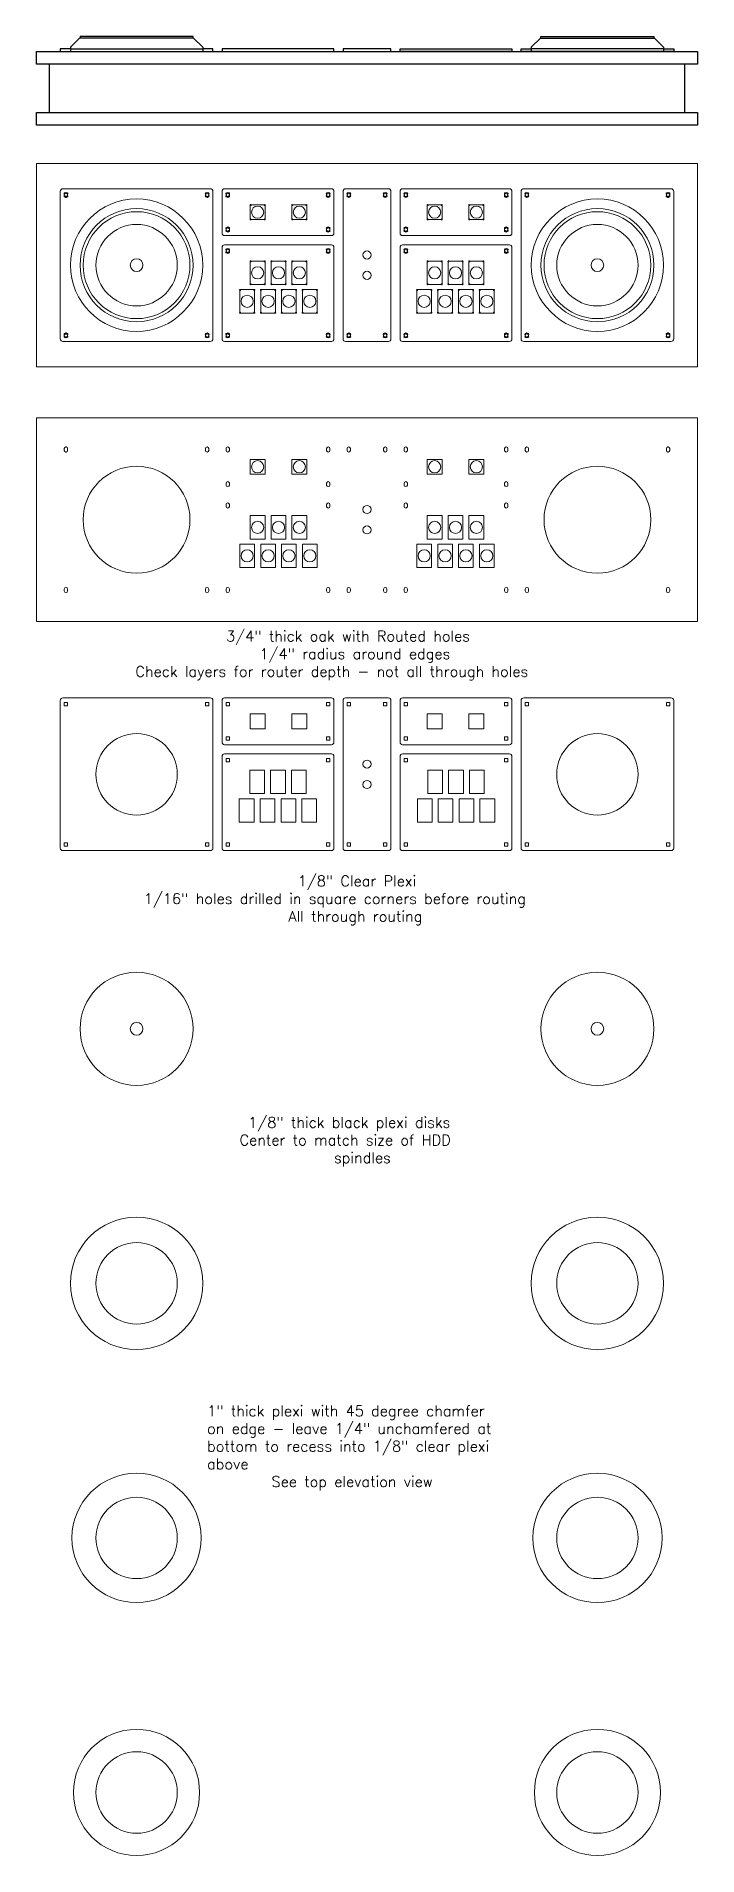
# Model space of a CAD drawing. Header units: millimetres. Extents: x 0 to 1300, y -2924 to 649.
import ezdxf

# ---------------------------------------------------------------- set-up
doc = ezdxf.new("R2010")
doc.units = ezdxf.units.MM
doc.header["$LTSCALE"] = 25.4
for name, color, linetype, lineweight in [('Plexi-Edges-0.125', 6, 'Continuous', 0), ('Plexi-Through-Drill', 4, 'Continuous', 0), ('Plexi-Through-Routing', 1, 'Continuous', 0), ('Plexi-Under-Wiki-Disk-0.5-Thick-Rout-45-on-edges-Leave-0.125-lip-for-recess', 3, 'Continuous', 0), ('Plexi-Wiki-Disk-Edges-Black-0.125', 8, 'Continuous', 0), ('Wood-Outside-Edge - Corner Round Router', 7, 'Continuous', 0), ('Wood-Rout-0.0625-Deep', 5, 'Continuous', 0), ('Wood-Routing-Through', 2, 'Continuous', 0), ('Wood_Rout-0.125-Deep', 136, 'Continuous', 0)]:
    doc.layers.add(name, color=color, linetype=linetype, lineweight=lineweight)
doc.styles.get("Standard").update_dxf_attribs({"font": 'romans__.ttf'})

msp = doc.modelspace()

# ---------------------------------------------------------------- linework, layer by layer
for p, q in [((67, 628.175), (84.825, 646)), ((309.175, 646), (84.825, 646)), ((327, 628.175), (309.175, 646)), ((973, 628.175), (990.825, 646)), ((990.825, 646), (1215.175, 646)), ((1233, 628.175), (1215.175, 646)), ((67, 625), (47, 625)), ((47, 625), (47, 620)), ((67, 628.175), (67, 620)), ((67, 625), (327, 625)), ((327, 628.175), (327, 620)), ((347, 625), (327, 625)), ((347, 620), (347, 625)), ((953, 620), (953, 625)), ((953, 625), (973, 625)), ((1253, 620), (953, 620)), ((973, 628.175), (973, 620)), ((1233, 625), (973, 625)), ((1233, 628.175), (1233, 620)), ((1233, 625), (1253, 625)), ((1253, 625), (1253, 620))]:
    msp.add_line(p, q)
for points in [[(308, 646), (308, 649.375), (86, 649.375), (86, 646)], [(992, 646), (992, 649.375), (1214, 649.375), (1214, 646)]]:
    msp.add_lwpolyline(points)
for points in [[(1300, 620), (1300, 595), (0, 595), (0, 620)], [(585, 620), (585, 625), (365, 625), (365, 620)], [(697, 620), (697, 625), (603, 625), (603, 620)], [(715, 620), (715, 625), (935, 625), (935, 620)], [(1275, 500), (1275, 595), (25, 595), (25, 500)], [(1300, 500), (1300, 475), (0, 475), (0, 500)]]:
    msp.add_lwpolyline(points, close=True)
at = {"layer": 'Plexi-Edges-0.125'}
for points in [[(47, 55), (47, 345, -0.41421356), (52, 350), (342, 350, -0.41421356), (347, 345), (347, 55, -0.41421356), (342, 50), (52, 50, -0.41421356)], [(580, 258), (370, 258, -0.41421356), (365, 263), (365, 345, -0.41421356), (370, 350), (580, 350, -0.41421356), (585, 345), (585, 263, -0.41421356)], [(697, 345), (697, 55, -0.41421356), (692, 50), (608, 50, -0.41421356), (603, 55), (603, 345, -0.41421356), (608, 350), (692, 350, -0.41421356)], [(720, 258), (930, 258, 0.41421356), (935, 263), (935, 345, 0.41421356), (930, 350), (720, 350, 0.41421356), (715, 345), (715, 263, 0.41421356)], [(1253, 55), (1253, 345, 0.41421356), (1248, 350), (958, 350, 0.41421356), (953, 345), (953, 55, 0.41421356), (958, 50), (1248, 50, 0.41421356)], [(365, 235), (365, 55, 0.41421356), (370, 50), (580, 50, 0.41421356), (585, 55), (585, 235, 0.41421356), (580, 240), (370, 240, 0.41421356)], [(935, 235), (935, 55, -0.41421356), (930, 50), (720, 50, -0.41421356), (715, 55), (715, 235, -0.41421356), (720, 240), (930, 240, -0.41421356)], [(47, -945), (47, -655, -0.41421356), (52, -650), (342, -650, -0.41421356), (347, -655), (347, -945, -0.41421356), (342, -950), (52, -950, -0.41421356)], [(580, -742), (370, -742, -0.41421356), (365, -737), (365, -655, -0.41421356), (370, -650), (580, -650, -0.41421356), (585, -655), (585, -737, -0.41421356)], [(697, -655), (697, -945, -0.41421356), (692, -950), (608, -950, -0.41421356), (603, -945), (603, -655, -0.41421356), (608, -650), (692, -650, -0.41421356)], [(720, -742), (930, -742, 0.41421356), (935, -737), (935, -655, 0.41421356), (930, -650), (720, -650, 0.41421356), (715, -655), (715, -737, 0.41421356)], [(1253, -945), (1253, -655, 0.41421356), (1248, -650), (958, -650, 0.41421356), (953, -655), (953, -945, 0.41421356), (958, -950), (1248, -950, 0.41421356)], [(365, -765), (365, -945, 0.41421356), (370, -950), (580, -950, 0.41421356), (585, -945), (585, -765, 0.41421356), (580, -760), (370, -760, 0.41421356)], [(935, -765), (935, -945, -0.41421356), (930, -950), (720, -950, -0.41421356), (715, -945), (715, -765, -0.41421356), (720, -760), (930, -760, -0.41421356)]]:
    msp.add_lwpolyline(points, format="xyb", close=True, dxfattribs=at)
at = {"layer": 'Plexi-Through-Drill'}
for centre in [(55.5, 340.75), (55.5, 335.25), (61, 340.75), (61, 335.25), (333, 340.75), (333, 335.25), (338.5, 340.75), (338.5, 335.25), (373.5, 340.75), (373.5, 335.25), (379, 340.75), (379, 335.25), (571, 340.75), (571, 335.25), (576.5, 340.75), (576.5, 335.25), (611.5, 340.75), (611.5, 335.25), (617, 340.75), (617, 335.25), (683, 340.75), (683, 335.25), (688.5, 340.75), (688.5, 335.25), (723.5, 340.75), (723.5, 335.25), (729, 340.75), (729, 335.25), (921, 340.75), (921, 335.25), (926.5, 340.75), (926.5, 335.25), (961.5, 340.75), (961.5, 335.25), (967, 340.75), (967, 335.25), (1239, 340.75), (1239, 335.25), (1244.5, 340.75), (1244.5, 335.25), (421, 318), (421, 290), (449, 318), (449, 290), (503, 318), (503, 290), (531, 318), (531, 290), (769, 318), (769, 290), (797, 318), (797, 290), (851, 318), (851, 290), (879, 318), (879, 290), (373.5, 272.75), (373.5, 267.25), (379, 272.75), (379, 267.25), (571, 272.75), (571, 267.25), (576.5, 272.75), (576.5, 267.25), (723.5, 272.75), (723.5, 267.25), (729, 272.75), (729, 267.25), (921, 272.75), (921, 267.25), (926.5, 272.75), (926.5, 267.25), (373.5, 230.75), (373.5, 225.25), (379, 230.75), (379, 225.25), (571, 230.75), (571, 225.25), (576.5, 230.75), (576.5, 225.25), (723.5, 230.75), (723.5, 225.25), (729, 230.75), (729, 225.25), (921, 230.75), (921, 225.25), (926.5, 230.75), (926.5, 225.25), (421, 207.5), (449, 207.5), (462, 207.5), (490, 207.5), (503, 207.5), (531, 207.5), (769, 207.5), (797, 207.5), (810, 207.5), (838, 207.5), (851, 207.5), (879, 207.5), (400.5, 151.5), (421, 162.5), (428.5, 151.5), (441.5, 151.5), (449, 162.5), (462, 162.5), (469.5, 151.5), (482.5, 151.5), (490, 162.5), (503, 162.5), (510.5, 151.5), (523.5, 151.5), (531, 162.5), (551.5, 151.5), (748.5, 151.5), (769, 162.5), (776.5, 151.5), (789.5, 151.5), (797, 162.5), (810, 162.5), (817.5, 151.5), (830.5, 151.5), (838, 162.5), (851, 162.5), (858.5, 151.5), (871.5, 151.5), (879, 162.5), (899.5, 151.5), (400.5, 106.5), (428.5, 106.5), (441.5, 106.5), (469.5, 106.5), (482.5, 106.5), (510.5, 106.5), (523.5, 106.5), (551.5, 106.5), (748.5, 106.5), (776.5, 106.5), (789.5, 106.5), (817.5, 106.5), (830.5, 106.5), (858.5, 106.5), (871.5, 106.5), (899.5, 106.5), (55.5, 64.75), (55.5, 59.25), (61, 64.75), (61, 59.25), (333, 64.75), (333, 59.25), (338.5, 64.75), (338.5, 59.25), (373.5, 64.75), (373.5, 59.25), (379, 64.75), (379, 59.25), (571, 64.75), (571, 59.25), (576.5, 64.75), (576.5, 59.25), (611.5, 64.75), (611.5, 59.25), (617, 64.75), (617, 59.25), (683, 64.75), (683, 59.25), (688.5, 64.75), (688.5, 59.25), (723.5, 64.75), (723.5, 59.25), (729, 64.75), (729, 59.25), (921, 64.75), (921, 59.25), (926.5, 64.75), (926.5, 59.25), (961.5, 64.75), (961.5, 59.25), (967, 64.75), (967, 59.25), (1239, 64.75), (1239, 59.25), (1244.5, 64.75), (1244.5, 59.25)]:
    msp.add_circle(centre, 1, dxfattribs=at)
at = {"layer": 'Plexi-Through-Routing'}
for points in [[(55, 334.75), (55, 341.25), (61.5, 341.25), (61.5, 334.75)], [(339, 334.75), (339, 341.25), (332.5, 341.25), (332.5, 334.75)], [(373, 334.75), (373, 341.25), (379.5, 341.25), (379.5, 334.75)], [(577, 334.75), (577, 341.25), (570.5, 341.25), (570.5, 334.75)], [(611, 334.75), (611, 341.25), (617.5, 341.25), (617.5, 334.75)], [(689, 334.75), (689, 341.25), (682.5, 341.25), (682.5, 334.75)], [(723, 334.75), (723, 341.25), (729.5, 341.25), (729.5, 334.75)], [(927, 334.75), (927, 341.25), (920.5, 341.25), (920.5, 334.75)], [(961, 334.75), (961, 341.25), (967.5, 341.25), (967.5, 334.75)], [(1245, 334.75), (1245, 341.25), (1238.5, 341.25), (1238.5, 334.75)], [(420.5, 289.5), (420.5, 318.5), (449.5, 318.5), (449.5, 289.5)], [(502.5, 289.5), (502.5, 318.5), (531.5, 318.5), (531.5, 289.5)], [(797.5, 289.5), (797.5, 318.5), (768.5, 318.5), (768.5, 289.5)], [(879.5, 289.5), (879.5, 318.5), (850.5, 318.5), (850.5, 289.5)], [(373, 273.25), (373, 266.75), (379.5, 266.75), (379.5, 273.25)], [(577, 273.25), (577, 266.75), (570.5, 266.75), (570.5, 273.25)], [(723, 273.25), (723, 266.75), (729.5, 266.75), (729.5, 273.25)], [(927, 273.25), (927, 266.75), (920.5, 266.75), (920.5, 273.25)], [(373, 224.75), (373, 231.25), (379.5, 231.25), (379.5, 224.75)], [(577, 224.75), (577, 231.25), (570.5, 231.25), (570.5, 224.75)], [(723, 224.75), (723, 231.25), (729.5, 231.25), (729.5, 224.75)], [(927, 224.75), (927, 231.25), (920.5, 231.25), (920.5, 224.75)], [(449.5, 208), (420.5, 208), (420.5, 162), (449.5, 162)], [(490.5, 208), (461.5, 208), (461.5, 162), (490.5, 162)], [(531.5, 208), (502.5, 208), (502.5, 162), (531.5, 162)], [(768.5, 208), (797.5, 208), (797.5, 162), (768.5, 162)], [(809.5, 208), (838.5, 208), (838.5, 162), (809.5, 162)], [(850.5, 208), (879.5, 208), (879.5, 162), (850.5, 162)], [(429, 152), (400, 152), (400, 106), (429, 106)], [(470, 152), (441, 152), (441, 106), (470, 106)], [(511, 152), (482, 152), (482, 106), (511, 106)], [(552, 152), (523, 152), (523, 106), (552, 106)], [(748, 152), (777, 152), (777, 106), (748, 106)], [(789, 152), (818, 152), (818, 106), (789, 106)], [(830, 152), (859, 152), (859, 106), (830, 106)], [(871, 152), (900, 152), (900, 106), (871, 106)], [(55, 65.25), (55, 58.75), (61.5, 58.75), (61.5, 65.25)], [(339, 65.25), (339, 58.75), (332.5, 58.75), (332.5, 65.25)], [(373, 65.25), (373, 58.75), (379.5, 58.75), (379.5, 65.25)], [(577, 65.25), (577, 58.75), (570.5, 58.75), (570.5, 65.25)], [(611, 65.25), (611, 58.75), (617.5, 58.75), (617.5, 65.25)], [(689, 65.25), (689, 58.75), (682.5, 58.75), (682.5, 65.25)], [(723, 65.25), (723, 58.75), (729.5, 58.75), (729.5, 65.25)], [(927, 65.25), (927, 58.75), (920.5, 58.75), (920.5, 65.25)], [(961, 65.25), (961, 58.75), (967.5, 58.75), (967.5, 65.25)], [(1245, 65.25), (1245, 58.75), (1238.5, 58.75), (1238.5, 65.25)], [(55, -665.25), (55, -658.75), (61.5, -658.75), (61.5, -665.25)], [(339, -665.25), (339, -658.75), (332.5, -658.75), (332.5, -665.25)], [(373, -665.25), (373, -658.75), (379.5, -658.75), (379.5, -665.25)], [(577, -665.25), (577, -658.75), (570.5, -658.75), (570.5, -665.25)], [(611, -665.25), (611, -658.75), (617.5, -658.75), (617.5, -665.25)], [(689, -665.25), (689, -658.75), (682.5, -658.75), (682.5, -665.25)], [(723, -665.25), (723, -658.75), (729.5, -658.75), (729.5, -665.25)], [(927, -665.25), (927, -658.75), (920.5, -658.75), (920.5, -665.25)], [(961, -665.25), (961, -658.75), (967.5, -658.75), (967.5, -665.25)], [(1245, -665.25), (1245, -658.75), (1238.5, -658.75), (1238.5, -665.25)], [(420.5, -710.5), (420.5, -681.5), (449.5, -681.5), (449.5, -710.5)], [(502.5, -710.5), (502.5, -681.5), (531.5, -681.5), (531.5, -710.5)], [(797.5, -710.5), (797.5, -681.5), (768.5, -681.5), (768.5, -710.5)], [(879.5, -710.5), (879.5, -681.5), (850.5, -681.5), (850.5, -710.5)], [(373, -726.75), (373, -733.25), (379.5, -733.25), (379.5, -726.75)], [(577, -726.75), (577, -733.25), (570.5, -733.25), (570.5, -726.75)], [(723, -726.75), (723, -733.25), (729.5, -733.25), (729.5, -726.75)], [(927, -726.75), (927, -733.25), (920.5, -733.25), (920.5, -726.75)], [(373, -775.25), (373, -768.75), (379.5, -768.75), (379.5, -775.25)], [(577, -775.25), (577, -768.75), (570.5, -768.75), (570.5, -775.25)], [(723, -775.25), (723, -768.75), (729.5, -768.75), (729.5, -775.25)], [(927, -775.25), (927, -768.75), (920.5, -768.75), (920.5, -775.25)], [(448.5, -792), (419.5, -792), (419.5, -838), (448.5, -838)], [(489.5, -792), (460.5, -792), (460.5, -838), (489.5, -838)], [(530.5, -792), (501.5, -792), (501.5, -838), (530.5, -838)], [(769.5, -792), (798.5, -792), (798.5, -838), (769.5, -838)], [(810.5, -792), (839.5, -792), (839.5, -838), (810.5, -838)], [(851.5, -792), (880.5, -792), (880.5, -838), (851.5, -838)], [(428, -848), (399, -848), (399, -894), (428, -894)], [(469, -848), (440, -848), (440, -894), (469, -894)], [(510, -848), (481, -848), (481, -894), (510, -894)], [(551, -848), (522, -848), (522, -894), (551, -894)], [(749, -848), (778, -848), (778, -894), (749, -894)], [(790, -848), (819, -848), (819, -894), (790, -894)], [(831, -848), (860, -848), (860, -894), (831, -894)], [(872, -848), (901, -848), (901, -894), (872, -894)], [(55, -934.75), (55, -941.25), (61.5, -941.25), (61.5, -934.75)], [(339, -934.75), (339, -941.25), (332.5, -941.25), (332.5, -934.75)], [(373, -934.75), (373, -941.25), (379.5, -941.25), (379.5, -934.75)], [(577, -934.75), (577, -941.25), (570.5, -941.25), (570.5, -934.75)], [(611, -934.75), (611, -941.25), (617.5, -941.25), (617.5, -934.75)], [(689, -934.75), (689, -941.25), (682.5, -941.25), (682.5, -934.75)], [(723, -934.75), (723, -941.25), (729.5, -941.25), (729.5, -934.75)], [(927, -934.75), (927, -941.25), (920.5, -941.25), (920.5, -934.75)], [(961, -934.75), (961, -941.25), (967.5, -941.25), (967.5, -934.75)], [(1245, -934.75), (1245, -941.25), (1238.5, -941.25), (1238.5, -934.75)]]:
    msp.add_lwpolyline(points, close=True, dxfattribs=at)
for centre, radius in [((197, 200), 130), ((1103, 200), 130), ((650, 220), 8), ((650, 180), 8), ((197, -800), 80), ((1103, -800), 80), ((650, -780), 8), ((650, -820), 8)]:
    msp.add_circle(centre, radius, dxfattribs=at)
at = {"layer": 'Plexi-Under-Wiki-Disk-0.5-Thick-Rout-45-on-edges-Leave-0.125-lip-for-recess'}
for centre, radius in [((197, 200), 130), ((1103, 200), 130), ((197, 200), 80), ((1103, 200), 80), ((197, -1800), 130), ((1103, -1800), 130), ((197, -1800), 80), ((1103, -1800), 80), ((197, -2300), 127), ((1103, -2300), 127), ((197, -2300), 80), ((1103, -2300), 80), ((197, -2800), 124), ((1103, -2800), 124), ((197, -2800), 80), ((1103, -2800), 80)]:
    msp.add_circle(centre, radius, dxfattribs=at)
at = {"layer": 'Plexi-Wiki-Disk-Edges-Black-0.125'}
for centre, radius in [((197, 200), 111), ((1103, 200), 111), ((197, 200), 12.5), ((1103, 200), 12.5), ((197, -1300), 111), ((1103, -1300), 111), ((197, -1300), 12.5), ((1103, -1300), 12.5)]:
    msp.add_circle(centre, radius, dxfattribs=at)
at = {"layer": 'Wood-Outside-Edge - Corner Round Router'}
for points in [[(0, 0), (1300, 0), (1300, 400), (0, 400)], [(0, -500), (1300, -500), (1300, -100), (0, -100)]]:
    msp.add_lwpolyline(points, close=True, dxfattribs=at)
at = {"layer": 'Wood-Rout-0.0625-Deep'}
for points in [[(420.5, 289.5), (420.5, 318.5), (449.5, 318.5), (449.5, 289.5)], [(502.5, 289.5), (502.5, 318.5), (531.5, 318.5), (531.5, 289.5)], [(797.5, 289.5), (797.5, 318.5), (768.5, 318.5), (768.5, 289.5)], [(879.5, 289.5), (879.5, 318.5), (850.5, 318.5), (850.5, 289.5)], [(420.5, -210.5), (420.5, -181.5), (449.5, -181.5), (449.5, -210.5)], [(502.5, -210.5), (502.5, -181.5), (531.5, -181.5), (531.5, -210.5)], [(797.5, -210.5), (797.5, -181.5), (768.5, -181.5), (768.5, -210.5)], [(879.5, -210.5), (879.5, -181.5), (850.5, -181.5), (850.5, -210.5)]]:
    msp.add_lwpolyline(points, close=True, dxfattribs=at)
at = {"layer": 'Wood-Routing-Through'}
for points in [[(58.325, 333), (58.175, 333, -0.41421356), (55, 336.175), (55, 339.825, -0.41421356), (58.175, 343), (58.325, 343, -0.41421356), (61.5, 339.825), (61.5, 336.175, -0.41421356)], [(335.825, 333), (335.675, 333, -0.41421356), (332.5, 336.175), (332.5, 339.825, -0.41421356), (335.675, 343), (335.825, 343, -0.41421356), (339, 339.825), (339, 336.175, -0.41421356)], [(376.325, 333), (376.175, 333, -0.41421356), (373, 336.175), (373, 339.825, -0.41421356), (376.175, 343), (376.325, 343, -0.41421356), (379.5, 339.825), (379.5, 336.175, -0.41421356)], [(573.825, 333), (573.675, 333, -0.41421356), (570.5, 336.175), (570.5, 339.825, -0.41421356), (573.675, 343), (573.825, 343, -0.41421356), (577, 339.825), (577, 336.175, -0.41421356)], [(614.325, 333), (614.175, 333, -0.41421356), (611, 336.175), (611, 339.825, -0.41421356), (614.175, 343), (614.325, 343, -0.41421356), (617.5, 339.825), (617.5, 336.175, -0.41421356)], [(685.825, 333), (685.675, 333, -0.41421356), (682.5, 336.175), (682.5, 339.825, -0.41421356), (685.675, 343), (685.825, 343, -0.41421356), (689, 339.825), (689, 336.175, -0.41421356)], [(726.325, 333), (726.175, 333, -0.41421356), (723, 336.175), (723, 339.825, -0.41421356), (726.175, 343), (726.325, 343, -0.41421356), (729.5, 339.825), (729.5, 336.175, -0.41421356)], [(923.825, 333), (923.675, 333, -0.41421356), (920.5, 336.175), (920.5, 339.825, -0.41421356), (923.675, 343), (923.825, 343, -0.41421356), (927, 339.825), (927, 336.175, -0.41421356)], [(964.325, 333), (964.175, 333, -0.41421356), (961, 336.175), (961, 339.825, -0.41421356), (964.175, 343), (964.325, 343, -0.41421356), (967.5, 339.825), (967.5, 336.175, -0.41421356)], [(1241.825, 333), (1241.675, 333, -0.41421356), (1238.5, 336.175), (1238.5, 339.825, -0.41421356), (1241.675, 343), (1241.825, 343, -0.41421356), (1245, 339.825), (1245, 336.175, -0.41421356)], [(376.175, 265), (376.325, 265, 0.41421356), (379.5, 268.175), (379.5, 271.825, 0.41421356), (376.325, 275), (376.175, 275, 0.41421356), (373, 271.825), (373, 268.175, 0.41421356)], [(573.825, 265), (573.675, 265, -0.41421356), (570.5, 268.175), (570.5, 271.825, -0.41421356), (573.675, 275), (573.825, 275, -0.41421356), (577, 271.825), (577, 268.175, -0.41421356)], [(726.175, 265), (726.325, 265, 0.41421356), (729.5, 268.175), (729.5, 271.825, 0.41421356), (726.325, 275), (726.175, 275, 0.41421356), (723, 271.825), (723, 268.175, 0.41421356)], [(923.825, 265), (923.675, 265, -0.41421356), (920.5, 268.175), (920.5, 271.825, -0.41421356), (923.675, 275), (923.825, 275, -0.41421356), (927, 271.825), (927, 268.175, -0.41421356)], [(376.325, 223), (376.175, 223, -0.41421356), (373, 226.175), (373, 229.825, -0.41421356), (376.175, 233), (376.325, 233, -0.41421356), (379.5, 229.825), (379.5, 226.175, -0.41421356)], [(573.825, 223), (573.675, 223, -0.41421356), (570.5, 226.175), (570.5, 229.825, -0.41421356), (573.675, 233), (573.825, 233, -0.41421356), (577, 229.825), (577, 226.175, -0.41421356)], [(726.325, 223), (726.175, 223, -0.41421356), (723, 226.175), (723, 229.825, -0.41421356), (726.175, 233), (726.325, 233, -0.41421356), (729.5, 229.825), (729.5, 226.175, -0.41421356)], [(923.825, 223), (923.675, 223, -0.41421356), (920.5, 226.175), (920.5, 229.825, -0.41421356), (923.675, 233), (923.825, 233, -0.41421356), (927, 229.825), (927, 226.175, -0.41421356)], [(58.175, 57), (58.325, 57, 0.41421356), (61.5, 60.175), (61.5, 63.825, 0.41421356), (58.325, 67), (58.175, 67, 0.41421356), (55, 63.825), (55, 60.175, 0.41421356)], [(335.825, 57), (335.675, 57, -0.41421356), (332.5, 60.175), (332.5, 63.825, -0.41421356), (335.675, 67), (335.825, 67, -0.41421356), (339, 63.825), (339, 60.175, -0.41421356)], [(376.175, 57), (376.325, 57, 0.41421356), (379.5, 60.175), (379.5, 63.825, 0.41421356), (376.325, 67), (376.175, 67, 0.41421356), (373, 63.825), (373, 60.175, 0.41421356)], [(573.825, 57), (573.675, 57, -0.41421356), (570.5, 60.175), (570.5, 63.825, -0.41421356), (573.675, 67), (573.825, 67, -0.41421356), (577, 63.825), (577, 60.175, -0.41421356)], [(614.175, 57), (614.325, 57, 0.41421356), (617.5, 60.175), (617.5, 63.825, 0.41421356), (614.325, 67), (614.175, 67, 0.41421356), (611, 63.825), (611, 60.175, 0.41421356)], [(685.825, 57), (685.675, 57, -0.41421356), (682.5, 60.175), (682.5, 63.825, -0.41421356), (685.675, 67), (685.825, 67, -0.41421356), (689, 63.825), (689, 60.175, -0.41421356)], [(726.175, 57), (726.325, 57, 0.41421356), (729.5, 60.175), (729.5, 63.825, 0.41421356), (726.325, 67), (726.175, 67, 0.41421356), (723, 63.825), (723, 60.175, 0.41421356)], [(923.825, 57), (923.675, 57, -0.41421356), (920.5, 60.175), (920.5, 63.825, -0.41421356), (923.675, 67), (923.825, 67, -0.41421356), (927, 63.825), (927, 60.175, -0.41421356)], [(964.175, 57), (964.325, 57, 0.41421356), (967.5, 60.175), (967.5, 63.825, 0.41421356), (964.325, 67), (964.175, 67, 0.41421356), (961, 63.825), (961, 60.175, 0.41421356)], [(1241.825, 57), (1241.675, 57, -0.41421356), (1238.5, 60.175), (1238.5, 63.825, -0.41421356), (1241.675, 67), (1241.825, 67, -0.41421356), (1245, 63.825), (1245, 60.175, -0.41421356)], [(58.325, -167), (58.175, -167, -0.41421356), (55, -163.825), (55, -160.175, -0.41421356), (58.175, -157), (58.325, -157, -0.41421356), (61.5, -160.175), (61.5, -163.825, -0.41421356)], [(335.825, -167), (335.675, -167, -0.41421356), (332.5, -163.825), (332.5, -160.175, -0.41421356), (335.675, -157), (335.825, -157, -0.41421356), (339, -160.175), (339, -163.825, -0.41421356)], [(376.325, -167), (376.175, -167, -0.41421356), (373, -163.825), (373, -160.175, -0.41421356), (376.175, -157), (376.325, -157, -0.41421356), (379.5, -160.175), (379.5, -163.825, -0.41421356)], [(573.825, -167), (573.675, -167, -0.41421356), (570.5, -163.825), (570.5, -160.175, -0.41421356), (573.675, -157), (573.825, -157, -0.41421356), (577, -160.175), (577, -163.825, -0.41421356)], [(614.325, -167), (614.175, -167, -0.41421356), (611, -163.825), (611, -160.175, -0.41421356), (614.175, -157), (614.325, -157, -0.41421356), (617.5, -160.175), (617.5, -163.825, -0.41421356)], [(685.825, -167), (685.675, -167, -0.41421356), (682.5, -163.825), (682.5, -160.175, -0.41421356), (685.675, -157), (685.825, -157, -0.41421356), (689, -160.175), (689, -163.825, -0.41421356)], [(726.325, -167), (726.175, -167, -0.41421356), (723, -163.825), (723, -160.175, -0.41421356), (726.175, -157), (726.325, -157, -0.41421356), (729.5, -160.175), (729.5, -163.825, -0.41421356)], [(923.825, -167), (923.675, -167, -0.41421356), (920.5, -163.825), (920.5, -160.175, -0.41421356), (923.675, -157), (923.825, -157, -0.41421356), (927, -160.175), (927, -163.825, -0.41421356)], [(964.325, -167), (964.175, -167, -0.41421356), (961, -163.825), (961, -160.175, -0.41421356), (964.175, -157), (964.325, -157, -0.41421356), (967.5, -160.175), (967.5, -163.825, -0.41421356)], [(1241.825, -167), (1241.675, -167, -0.41421356), (1238.5, -163.825), (1238.5, -160.175, -0.41421356), (1241.675, -157), (1241.825, -157, -0.41421356), (1245, -160.175), (1245, -163.825, -0.41421356)], [(376.175, -235), (376.325, -235, 0.41421356), (379.5, -231.825), (379.5, -228.175, 0.41421356), (376.325, -225), (376.175, -225, 0.41421356), (373, -228.175), (373, -231.825, 0.41421356)], [(573.825, -235), (573.675, -235, -0.41421356), (570.5, -231.825), (570.5, -228.175, -0.41421356), (573.675, -225), (573.825, -225, -0.41421356), (577, -228.175), (577, -231.825, -0.41421356)], [(726.175, -235), (726.325, -235, 0.41421356), (729.5, -231.825), (729.5, -228.175, 0.41421356), (726.325, -225), (726.175, -225, 0.41421356), (723, -228.175), (723, -231.825, 0.41421356)], [(923.825, -235), (923.675, -235, -0.41421356), (920.5, -231.825), (920.5, -228.175, -0.41421356), (923.675, -225), (923.825, -225, -0.41421356), (927, -228.175), (927, -231.825, -0.41421356)], [(376.325, -277), (376.175, -277, -0.41421356), (373, -273.825), (373, -270.175, -0.41421356), (376.175, -267), (376.325, -267, -0.41421356), (379.5, -270.175), (379.5, -273.825, -0.41421356)], [(573.825, -277), (573.675, -277, -0.41421356), (570.5, -273.825), (570.5, -270.175, -0.41421356), (573.675, -267), (573.825, -267, -0.41421356), (577, -270.175), (577, -273.825, -0.41421356)], [(726.325, -277), (726.175, -277, -0.41421356), (723, -273.825), (723, -270.175, -0.41421356), (726.175, -267), (726.325, -267, -0.41421356), (729.5, -270.175), (729.5, -273.825, -0.41421356)], [(923.825, -277), (923.675, -277, -0.41421356), (920.5, -273.825), (920.5, -270.175, -0.41421356), (923.675, -267), (923.825, -267, -0.41421356), (927, -270.175), (927, -273.825, -0.41421356)], [(58.175, -443), (58.325, -443, 0.41421356), (61.5, -439.825), (61.5, -436.175, 0.41421356), (58.325, -433), (58.175, -433, 0.41421356), (55, -436.175), (55, -439.825, 0.41421356)], [(335.825, -443), (335.675, -443, -0.41421356), (332.5, -439.825), (332.5, -436.175, -0.41421356), (335.675, -433), (335.825, -433, -0.41421356), (339, -436.175), (339, -439.825, -0.41421356)], [(376.175, -443), (376.325, -443, 0.41421356), (379.5, -439.825), (379.5, -436.175, 0.41421356), (376.325, -433), (376.175, -433, 0.41421356), (373, -436.175), (373, -439.825, 0.41421356)], [(573.825, -443), (573.675, -443, -0.41421356), (570.5, -439.825), (570.5, -436.175, -0.41421356), (573.675, -433), (573.825, -433, -0.41421356), (577, -436.175), (577, -439.825, -0.41421356)], [(614.175, -443), (614.325, -443, 0.41421356), (617.5, -439.825), (617.5, -436.175, 0.41421356), (614.325, -433), (614.175, -433, 0.41421356), (611, -436.175), (611, -439.825, 0.41421356)], [(685.825, -443), (685.675, -443, -0.41421356), (682.5, -439.825), (682.5, -436.175, -0.41421356), (685.675, -433), (685.825, -433, -0.41421356), (689, -436.175), (689, -439.825, -0.41421356)], [(726.175, -443), (726.325, -443, 0.41421356), (729.5, -439.825), (729.5, -436.175, 0.41421356), (726.325, -433), (726.175, -433, 0.41421356), (723, -436.175), (723, -439.825, 0.41421356)], [(923.825, -443), (923.675, -443, -0.41421356), (920.5, -439.825), (920.5, -436.175, -0.41421356), (923.675, -433), (923.825, -433, -0.41421356), (927, -436.175), (927, -439.825, -0.41421356)], [(964.175, -443), (964.325, -443, 0.41421356), (967.5, -439.825), (967.5, -436.175, 0.41421356), (964.325, -433), (964.175, -433, 0.41421356), (961, -436.175), (961, -439.825, 0.41421356)], [(1241.825, -443), (1241.675, -443, -0.41421356), (1238.5, -439.825), (1238.5, -436.175, -0.41421356), (1241.675, -433), (1241.825, -433, -0.41421356), (1245, -436.175), (1245, -439.825, -0.41421356)]]:
    msp.add_lwpolyline(points, format="xyb", close=True, dxfattribs=at)
for centre, radius in [((197, 200), 105), ((435, 304), 12), ((517, 304), 12), ((783, 304), 12), ((865, 304), 12), ((1103, 200), 105), ((650, 220), 8), ((435, 185), 12), ((476, 185), 12), ((517, 185), 12), ((650, 180), 8), ((783, 185), 12), ((824, 185), 12), ((865, 185), 12), ((414.5, 129), 12), ((455.5, 129), 12), ((496.5, 129), 12), ((537.5, 129), 12), ((762.5, 129), 12), ((803.5, 129), 12), ((844.5, 129), 12), ((885.5, 129), 12), ((197, -300), 105), ((435, -196), 12), ((517, -196), 12), ((783, -196), 12), ((865, -196), 12), ((1103, -300), 105), ((650, -280), 8), ((435, -315), 12), ((476, -315), 12), ((517, -315), 12), ((650, -320), 8), ((783, -315), 12), ((824, -315), 12), ((865, -315), 12), ((414.5, -371), 12), ((455.5, -371), 12), ((496.5, -371), 12), ((537.5, -371), 12), ((762.5, -371), 12), ((803.5, -371), 12), ((844.5, -371), 12), ((885.5, -371), 12)]:
    msp.add_circle(centre, radius, dxfattribs=at)
at = {"layer": 'Wood_Rout-0.125-Deep'}
for points in [[(449.5, 208), (420.5, 208), (420.5, 162), (449.5, 162)], [(490.5, 208), (461.5, 208), (461.5, 162), (490.5, 162)], [(531.5, 208), (502.5, 208), (502.5, 162), (531.5, 162)], [(768.5, 208), (797.5, 208), (797.5, 162), (768.5, 162)], [(809.5, 208), (838.5, 208), (838.5, 162), (809.5, 162)], [(850.5, 208), (879.5, 208), (879.5, 162), (850.5, 162)], [(429, 152), (400, 152), (400, 106), (429, 106)], [(470, 152), (441, 152), (441, 106), (470, 106)], [(511, 152), (482, 152), (482, 106), (511, 106)], [(552, 152), (523, 152), (523, 106), (552, 106)], [(748, 152), (777, 152), (777, 106), (748, 106)], [(789, 152), (818, 152), (818, 106), (789, 106)], [(830, 152), (859, 152), (859, 106), (830, 106)], [(871, 152), (900, 152), (900, 106), (871, 106)], [(449.5, -292), (420.5, -292), (420.5, -338), (449.5, -338)], [(490.5, -292), (461.5, -292), (461.5, -338), (490.5, -338)], [(531.5, -292), (502.5, -292), (502.5, -338), (531.5, -338)], [(768.5, -292), (797.5, -292), (797.5, -338), (768.5, -338)], [(809.5, -292), (838.5, -292), (838.5, -338), (809.5, -338)], [(850.5, -292), (879.5, -292), (879.5, -338), (850.5, -338)], [(429, -348), (400, -348), (400, -394), (429, -394)], [(470, -348), (441, -348), (441, -394), (470, -394)], [(511, -348), (482, -348), (482, -394), (511, -394)], [(552, -348), (523, -348), (523, -394), (552, -394)], [(748, -348), (777, -348), (777, -394), (748, -394)], [(789, -348), (818, -348), (818, -394), (789, -394)], [(830, -348), (859, -348), (859, -394), (830, -394)], [(871, -348), (900, -348), (900, -394), (871, -394)]]:
    msp.add_lwpolyline(points, close=True, dxfattribs=at)

# ---------------------------------------------------------------- texts
at = {"attachment_point": 1}
for s, width, insert, char_height in [('\\A1;\\pi219.39;3/4" thick oak with Routed holes\\P\\pi284.99;1/4" radius around edges\\P\\pi40.966;Check layers for router depth - not all through holes', 996.68321, (153.666, -518.242), 20.83333), ('\\A1;\\pi404.18;1/8" Clear Plexi\\P\\pi101.77;1/16" holes drilled in square corners before routing\\P\\pi385.82;All through routing', 1074.52266, (109.606, -999.147), 20.83333), ('\\A1;\\pi80.684;1/8" thick black plexi disks\\P\\pi63.663;Center to match size of HDD \\P\\pi249.43;spindles', 619.23532, (335.781, -1473.354), 20.83333), ('\\A1;1" thick plexi with 45 degree chamfer on edge - leave 1/4" unchamfered at bottom to recess into 1/8" clear plexi above\\P\\pi126.59;See top elevation view', 619.23532, (335.781, -2040.058), 20.833333)]:
    msp.add_mtext_dynamic_manual_height_columns(s, width=width, gutter_width=104.167, heights=[0], dxfattribs=dict(at, insert=insert, char_height=char_height))

doc.saveas('drawing.dxf')
